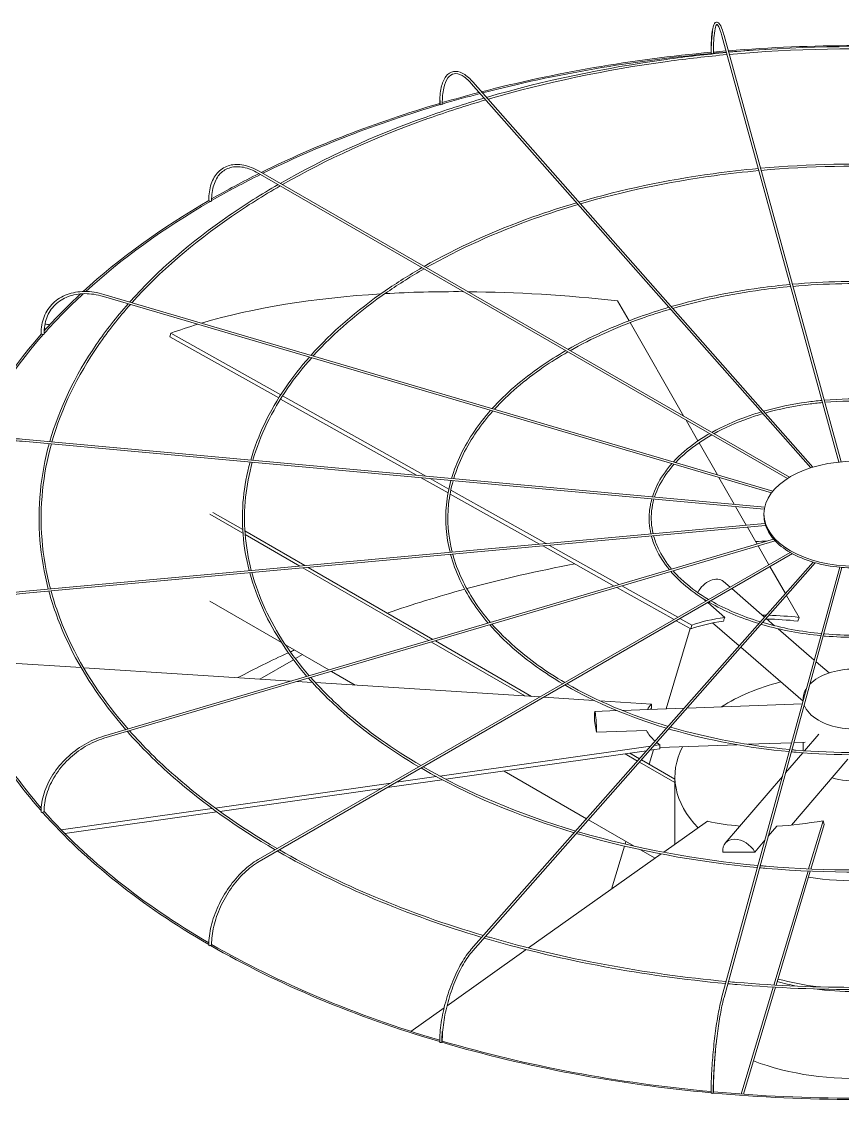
# Model space of a CAD drawing. Header units: millimetres. Extents: x -312439 to 477422, y -331570 to 212570.
# Drawn here: x 451226 to 452169, y 92816 to 94082 of the extents above; entities that cross this region are included whole.
import ezdxf

# ---------------------------------------------------------------- set-up
doc = ezdxf.new("R2010")
doc.units = ezdxf.units.MM

msp = doc.modelspace()

# ---------------------------------------------------------------- linework, layer by layer
at = {"color": 4, "linetype": 'Continuous', "lineweight": 0, "extrusion": (-1.11022e-16, 0.816497, 0.57735)}
msp.add_line((452030.388, 94065.979), (452164.743, 93576.222), dxfattribs=at)
at = {"color": 3, "linetype": 'Continuous', "lineweight": 0, "extrusion": (-1.11022e-16, 0.816497, 0.57735)}
for p, q in [((452164.743, 93576.222), (452030.388, 94065.979)), ((452167.218, 93576.459), (452032.75, 94066.627)), ((452132.342, 93569.561), (451742.392, 94011.418)), ((452134.906, 93570.357), (451744.229, 94013.039)), ((451497.491, 93908.311), (452105.543, 93557.252)), ((451498.716, 93910.432), (452107.907, 93558.715)), ((451320.296, 93768.976), (452088.866, 93542.882)), ((452087.23, 93540.81), (451319.605, 93766.626)), ((451923.689, 93738.631), (451910.478, 93761.691)), ((451986.654, 93628.721), (451924.921, 93736.479)), ((451395.855, 93720.075), (451397.091, 93724.362)), ((451521.088, 93649.884), (451395.855, 93720.075)), ((451397.091, 93724.362), (451523.415, 93653.559)), ((451679.36, 93561.175), (451523.227, 93648.685)), ((451525.556, 93652.359), (451689.976, 93560.204)), ((452002.817, 93600.507), (451989.075, 93624.495)), ((451226.178, 93600.156), (452079.032, 93522.168)), ((451226.401, 93602.595), (452079.489, 93524.586)), ((452025.079, 93561.647), (452004.039, 93598.375)), ((451715.714, 93540.799), (451684.604, 93558.236)), ((451695.22, 93557.265), (451716.607, 93545.278)), ((452044.477, 93527.788), (452026.838, 93558.576)), ((451718.845, 93544.023), (451828.317, 93482.666)), ((451820.679, 93481.968), (451717.973, 93539.533)), ((451441.959, 93516.386), (451480.018, 93494.412)), ((451479.747, 93498.569), (451445.423, 93518.386)), ((452058.279, 93503.695), (452045.964, 93525.192)), ((452078.623, 93514.833), (452078.623, 93516.833)), ((452079.836, 93505.666), (451226.178, 93427.604)), ((451226.401, 93425.165), (452080.559, 93503.272)), ((451551.185, 93457.324), (451482.289, 93497.102)), ((451482.59, 93492.927), (451545.204, 93456.777)), ((452070.664, 93482.076), (452059.618, 93501.357)), ((451319.605, 93261.134), (452089.786, 93487.702)), ((451320.296, 93258.784), (452091.624, 93485.689)), ((451906.597, 93433.812), (451824.452, 93479.853)), ((451832.09, 93480.551), (451912.423, 93435.526)), ((452084.313, 93458.251), (452071.915, 93479.891)), ((452108.829, 93472.405), (451497.491, 93119.449)), ((451498.716, 93117.328), (452111.306, 93471.007)), ((451548.882, 93454.654), (451693.539, 93371.136)), ((451698.129, 93372.486), (451554.863, 93455.201)), ((452135.048, 93461.266), (451742.392, 93016.342)), ((452137.651, 93460.514), (451744.229, 93014.721)), ((452030.388, 92961.781), (452165.785, 93455.339)), ((452032.75, 92961.133), (452168.264, 93455.116)), ((452103.236, 93425.219), (452085.53, 93456.125)), ((451975.294, 93395.309), (451909.584, 93432.138)), ((451915.411, 93433.852), (451979.67, 93397.835)), ((452032.262, 93438.941), (452039.701, 93432.494)), ((452041.66, 93430.797), (452079.341, 93398.143)), ((451524.214, 93368.896), (451441.959, 93416.386)), ((452009.064, 93419.088), (452012.03, 93416.518)), ((452013.989, 93414.821), (452033.718, 93397.724)), ((452118.96, 93397.772), (452104.522, 93422.974)), ((451994.531, 93384.527), (451977.78, 93393.915)), ((451982.156, 93396.442), (451995.766, 93388.814)), ((452019.677, 93391.339), (452050.083, 93364.99)), ((452081.192, 93396.539), (452090.772, 93388.237)), ((452117.725, 93393.484), (452118.96, 93397.772)), ((451966.1, 93292.649), (451993.951, 93384.852)), ((451994.531, 93384.527), (451995.766, 93388.814)), ((452094.794, 93384.751), (452136.505, 93348.606)), ((451578.798, 93337.382), (451528.953, 93366.16)), ((451696.469, 93369.445), (451803.817, 93307.467)), ((451811.605, 93306.97), (451701.059, 93370.795)), ((451548.289, 93354.997), (451540.226, 93350.342)), ((452051.934, 93363.386), (452123.538, 93301.336)), ((451294.124, 93339.977), (451207.963, 93345.473)), ((451535.322, 93324.593), (451297.067, 93339.789)), ((451538.089, 93349.108), (451499.576, 93326.873)), ((452138.557, 93346.827), (452153.493, 93333.884)), ((451609.1, 93319.887), (451581.728, 93335.691)), ((451559.701, 93323.038), (451542.455, 93324.138)), ((451821.225, 93306.357), (451563.22, 93322.813)), ((451883.259, 93302.4), (451825.636, 93306.076)), ((451949.371, 93298.183), (451889.902, 93301.976)), ((452123.653, 93303.972), (452123.653, 93301.755)), ((451884.375, 93289.62), (451909.852, 93290.564)), ((451915.804, 93290.785), (451986.921, 93293.421)), ((451949.466, 93293.516), (451949.371, 93298.183)), ((451990.298, 93293.546), (452122.747, 93298.455)), ((451886.415, 93265.691), (451883.783, 93278.698)), ((451943.644, 93267.812), (451886.415, 93265.691)), ((452125.186, 93244.461), (452141.531, 93263.532)), ((451706.224, 93215.406), (451948.464, 93249.845)), ((451952.2, 93250.376), (451958.855, 93251.322)), ((451958.95, 93246.655), (451958.855, 93251.322)), ((451958.919, 93248.137), (452047.815, 93251.432)), ((452060.073, 93251.886), (452110.485, 93253.755)), ((452113.051, 93253.85), (452125.971, 93254.329)), ((452123.653, 93254.243), (452123.653, 93244.573)), ((451943.741, 93244.493), (451713.211, 93211.719)), ((451918.987, 93240.974), (451933.328, 93232.694)), ((451935.666, 93235.344), (451924.546, 93241.764)), ((451946.842, 93228.892), (451951.905, 93245.653)), ((451958.95, 93246.655), (451947.476, 93245.024)), ((452103.55, 93219.216), (452123.205, 93242.15)), ((451935.492, 93231.444), (451976.374, 93207.841)), ((451976.374, 93211.841), (451937.831, 93234.094)), ((452110.262, 93159.103), (452175.103, 93234.76)), ((451656.299, 93208.308), (451702.135, 93214.825)), ((451874.864, 93166.448), (451780.005, 93221.215)), ((451976.374, 93136.972), (451976.374, 93214.735)), ((452034.172, 93138.266), (452099.814, 93214.858)), ((451448.026, 93178.699), (451649.799, 93207.384)), ((451639.043, 93201.174), (451453.411, 93174.783)), ((451709.058, 93211.128), (451645.543, 93202.098)), ((451271.19, 93153.558), (451444.564, 93178.206)), ((451449.917, 93174.287), (451275.221, 93149.45)), ((451929.638, 93134.824), (451877.028, 93165.198)), ((452013.959, 93163.595), (451963.466, 93127.829)), ((452129.998, 93108.635), (452146.636, 93164.121)), ((452147.967, 93159.929), (452146.636, 93164.121)), ((452083.521, 93146.207), (452093.474, 93157.82)), ((452147.967, 93159.929), (452132.553, 93108.525)), ((451919.153, 93137.225), (451920.093, 93140.335)), ((452068.041, 93128.145), (452079.785, 93141.848)), ((451960.694, 93125.866), (451808.233, 93017.872)), ((451903.48, 93085.339), (451918.443, 93134.876)), ((451953.716, 93120.923), (451936.653, 93130.774)), ((452031.214, 93127.999), (452068.041, 93128.145)), ((452090.013, 92975.289), (452129.273, 93106.215)), ((452131.827, 93106.104), (452092.557, 92975.144)), ((451805.605, 93016.011), (451714.484, 92951.467)), ((452052.433, 92849.967), (452089.289, 92972.877)), ((452091.833, 92972.731), (452054.966, 92849.784)), ((451711.159, 92949.112), (451672.921, 92922.027))]:
    msp.add_line(p, q, dxfattribs=at)
at = {"color": 3, "linetype": 'Continuous', "lineweight": 0}
for centre, major_axis, ratio, start_param, end_param in [((452183.548, 93449.297), (-1048.768, 0), 0.57735027, 4.85438672, 4.86842813), ((452183.548, 93449.297), (-1048.768, 0), 0.57735027, 4.57359934, 4.85199434), ((452183.548, 93449.297), (-1046.319, 0), 0.57735027, 4.79833842, 4.85195343), ((452183.548, 93449.297), (-1048.768, 0), 0.57735027, 4.87097639, 5.13416564), ((452183.548, 93449.297), (-1046.319, 0), 0.57735027, 4.87108521, 5.13404975), ((452019.147, 94046.75), (1.225, 0), 0.57735027, 3.14159265, 3.70729107), ((452019.339, 94046.052), (1.225, 0.004), 0.56474576, 3.29698969, 4.86778602), ((452019.339, 94046.052), (1.225, 0.004), 0.56474576, 4.86778602, 6.28318531), ((452183.548, 93449.297), (-1046.319, 0), 0.57735027, 4.85435141, 4.86879705), ((452183.548, 93449.297), (-1048.768, 0), 0.57735027, 5.13694439, 5.18189128), ((452183.548, 93449.297), (-1046.319, 0), 0.57735027, 5.13683502, 5.18307763), ((452183.548, 93449.297), (-1048.768, 0), 0.57735027, 5.18510484, 5.42093263), ((452183.548, 93449.297), (-1046.319, 0), 0.57735027, 5.18527527, 5.42075236), ((451707.262, 93988.243), (1.225, 0), 0.57735027, 3.14159265, 4.134446), ((451707.818, 93987.613), (1.225, 0.01), 0.56597275, 3.60793822, 5.17873454), ((451707.818, 93987.613), (1.225, 0.01), 0.56597275, 5.17873454, 6.28318531), ((452183.548, 93449.297), (-1046.319, 0), 0.57735027, 5.42407254, 5.49730565), ((452183.548, 93449.297), (-1048.768, 0), 0.57735027, 5.42424502, 5.49496708), ((452183.548, 93449.297), (-1048.768, 0), 0.57735027, 5.49938311, 5.72060344), ((452183.548, 93449.297), (-1046.319, 0), 0.57735027, 5.49937067, 5.71908805), ((451441.957, 93876.955), (1.225, 0), 0.57735027, 3.14159265, 4.45055499), ((451442.823, 93876.455), (1.225, 0.016), 0.56830663, 3.91933875, 5.49013508), ((451442.823, 93876.455), (1.225, 0.016), 0.56830663, 5.49013508, 6.28318531), ((452183.548, 93449.297), (-1046.319, 0), 0.57735027, 5.72402786, 5.81143896), ((452183.548, 93449.297), (-1048.768, 0), 0.57735027, 5.72583618, 5.80677108), ((452184.783, 93282.873), (-971.388, 279.904), 0.41303809, 5.42335715, 5.70815224), ((452184.783, 93282.873), (-971.388, 279.904), 0.41303809, 5.31032739, 5.41762277), ((452184.783, 93282.873), (-971.388, 279.904), 0.41303809, 5.11506512, 5.30461302), ((451299.638, 93840.136), (-188.366, 0), 0.57735027, 1.31793497, 1.34794926), ((452184.783, 93282.873), (-971.388, 279.904), 0.41303809, 5.71506764, 5.76687966), ((452183.548, 93449.297), (-1048.768, 0), 0.57735027, 5.81359811, 6.07011802), ((452183.548, 93449.297), (-1046.319, 0), 0.57735027, 5.81336511, 6.06128621), ((451249.201, 93723.781), (1.225, 0), 0.57735027, 3.14159265, 4.76471425), ((451250.292, 93723.46), (1.225, 0.021), 0.57151893, 4.23145457, 5.8022509), ((451250.292, 93723.46), (1.225, 0.021), 0.57151893, 5.8022509, 6.28318531), ((451299.638, 93836.936), (-192.285, 0), 0.57735027, 1.31899441, 1.32861255), ((452183.115, 93514.833), (-104.492, 0), 0.57735027, 0, 0.1535113), ((452183.115, 93514.833), (-104.492, 0), 0.57735027, 0.16064797, 0.46767057), ((452183.548, 92884.409), (1046.319, 0), 0.57735027, 1.66704137, 1.68043487), ((452183.115, 93514.833), (-104.492, 0), 0.57735027, 0.47480723, 0.78182983), ((452183.115, 93514.833), (-104.492, 0), 0.57735027, 0.7889665, 1.0959891), ((452183.548, 92884.409), (1046.319, 0), 0.57735027, 1.88378363, 2.01152702), ((452183.115, 93514.833), (-104.492, 0), 0.57735027, 1.10312576, 1.41014836), ((452183.115, 93514.833), (-104.492, 0), 0.57735027, 1.41728503, 1.72430763), ((452017.784, 93422.234), (-14.478, -16.707), 0.67950023, 3.14159265, 5.02860292), ((452183.548, 92884.409), (1046.319, 0), 0.57735027, 2.01409491, 2.11046953), ((452183.548, 93278.586), (-233.097, 67.167), 0.41303809, 5.53223376, 5.76687966), ((452184.783, 93282.873), (233.097, -67.167), 0.41303809, 2.38836611, 2.62528701), ((452184.783, 93282.873), (233.097, -67.167), 0.41303809, 2.14647482, 2.1667574), ((452183.548, 93278.586), (-233.097, 67.167), 0.41303809, 5.11506512, 5.27837519), ((452184.783, 93282.873), (233.097, -67.167), 0.41303809, 1.97347247, 2.1313259), ((452183.548, 93449.297), (-1048.768, 0), 0.57735027, 0.1585854, 0.46892864), ((452183.548, 93449.297), (-1046.319, 0), 0.57735027, 0.15790655, 0.46457773), ((452183.548, 92884.409), (1046.319, 0), 0.57735027, 2.24276735, 2.31574628), ((452183.548, 92884.409), (1046.319, 0), 0.57735027, 2.23436866, 2.24000128), ((452183.548, 93303.972), (-59.895, 0), 0.57735027, 3.69756416, 5.76575409), ((452183.548, 93214.735), (-207.174, 0), 0.57735027, 5.13902547, 5.54737639), ((452183.548, 93303.972), (-59.895, 0), 0.57735027, 5.91432374, 6.33788761), ((451885.194, 93267.528), (-0.819, 22.092), 0.05230802, 4.627231, 7.32191967), ((452183.453, 93283.253), (-242.531, -4.942), 0.30331876, 6.01219977, 6.09914028), ((452183.548, 93278.586), (-242.531, -4.942), 0.30331876, 6.01219977, 6.0333648), ((452183.548, 93303.972), (-59.895, 0), 0.57735027, 0.20327195, 0.78539816), ((452183.548, 93303.972), (-59.895, 0), 0.57735027, 0.78539816, 2.89978042), ((452183.453, 93283.253), (-242.531, -4.942), 0.30331876, 0.14390811, 0.31767721), ((452183.453, 93283.253), (-242.531, -4.942), 0.30331876, 0.34103276, 0.38082901), ((452183.548, 93214.735), (-207.174, 0), 0.57735027, 5.99169836, 6.79713651), ((452183.548, 93244.35), (-59.895, 0), 0.57735027, 1.1079301, 2.23846982), ((451249.201, 93174.314), (1.225, 0), 0.57735027, 3.14159265, 5.70719205), ((451250.292, 93174.635), (1.225, 0.021), 0.58304212, 5.17373692, 6.28318531), ((452183.548, 93449.297), (-1046.319, 0), 0.57735027, 0.47175253, 0.78145685), ((452183.548, 93449.297), (-1048.768, 0), 0.57735027, 0.4725868, 0.78374969), ((452182.217, 93282.778), (-231.216, -73.381), 0.44048996, 0.62708313, 0.83556185), ((452182.217, 93282.778), (-231.216, -73.381), 0.44048996, 1.04197677, 1.27889767), ((452050.958, 93123.88), (16.786, -14.386), 0.73180825, 1.0914656, 3.78615427), ((452183.548, 93214.735), (-207.174, 0), 0.57735027, 1.30817895, 1.9425337), ((452183.548, 93449.297), (-1046.319, 0), 0.57735027, 0.78587838, 1.09689941), ((451441.957, 93021.14), (1.225, 0), 0.57735027, 3.14159265, 6.02135132), ((452183.548, 93449.297), (-1048.768, 0), 0.57735027, 0.78656596, 1.09808088), ((451442.823, 93021.64), (1.225, 0.017), 0.58625442, 5.48989346, 6.28318531), ((452183.548, 93090.229), (-212.072, 0), 0.57735027, 1.13383327, 1.25213937), ((452183.548, 93090.229), (-207.174, 0), 0.57735027, 1.12739667, 1.36460952), ((452183.548, 93090.229), (-212.072, 0), 0.57735027, 1.3476903, 1.79509044), ((451707.262, 92909.852), (-1.225, 0), 0.57735027, 0, 3.14159265), ((452183.548, 93449.297), (-1048.768, 0), 0.57735027, 1.10054445, 1.41220862), ((451707.818, 92910.482), (-1.225, -0.011), 0.58858829, 2.66526492, 3.14159265), ((452183.548, 93449.297), (-1046.319, 0), 0.57735027, 1.10010535, 1.41183726), ((452183.548, 92990.229), (-212.072, 0), 0.57735027, 0.98594125, 2.34464399), ((452183.548, 92886.409), (-1048.768, 0), 0.57735027, 0, 3.14159265), ((452019.147, 92851.345), (-1.225, 0), 0.57735027, 0, 3.14159265), ((452183.548, 93449.297), (-1048.768, 0), 0.57735027, 1.41453598, 1.72626058), ((452019.339, 92852.043), (-1.225, -0.004), 0.58981528, 2.98275574, 3.14159265), ((452183.548, 93449.297), (-1046.319, 0), 0.57735027, 1.41438895, 1.72636573)]:
    msp.add_ellipse(centre, major_axis=major_axis, ratio=ratio, start_param=start_param, end_param=end_param, dxfattribs=at)
msp.add_ellipse((452183.115, 93516.833), major_axis=(-104.492, 0), ratio=0.57735027, dxfattribs=at)
for points, knots in [([(452017.922, 94046.75), (452017.922, 94053.564), (452018.129, 94059.63), (452018.94, 94069.703), (452019.537, 94073.7), (452021.144, 94079.387), (452022.047, 94081.448), (452025.187, 94081.909), (452026.18, 94081.319), (452028.385, 94078.977), (452029.615, 94076.359), (452031.533, 94070.834), (452032.142, 94068.843), (452032.75, 94066.627)], [4.71238898, 4.71238898, 4.71238898, 4.71238898, 5.02654825, 5.02654825, 5.34070751, 5.34070751, 5.65486678, 5.65486678, 5.82360284, 5.82360284, 6.1377621, 6.1377621, 6.28318531, 6.28318531, 6.28318531, 6.28318531]), ([(452030.388, 94065.979), (452029.115, 94070.62), (452027.838, 94074.185), (452025.613, 94078.508), (452024.616, 94079.107), (452024.51, 94079.107), (452023.691, 94078.512), (452022.282, 94073.854), (452021.705, 94070.455), (452020.863, 94061.481), (452020.615, 94055.762), (452020.562, 94048.21), (452020.56, 94047.142), (452020.564, 94046.055)], [6.28318531, 6.28318531, 6.28318531, 6.28318531, 6.59845219, 6.59845219, 6.89265788, 6.89265788, 7.20992592, 7.20992592, 7.50402257, 7.50402257, 7.81881569, 7.81881569, 7.86952551, 7.86952551, 7.86952551, 7.86952551]), ([(452019.45, 94071.291), (452019.413, 94071.048), (452019.377, 94070.801), (452018.77, 94066.454), (452018.393, 94061.241), (452018.14, 94052.292), (452018.105, 94049.251), (452018.114, 94046.05)], [1.101311746, 1.101311746, 1.101311746, 1.101311746, 1.120767624, 1.120767624, 1.438035664, 1.438035664, 1.586302602, 1.586302602, 1.586302602, 1.586302602]), ([(452328.126, 94047.109), (452306.88, 94049.031), (452285.521, 94050.53), (452188.82, 94055.374), (452112.755, 94053.861), (452038.104, 94047.109)], [3.771589677, 3.771589677, 3.771589677, 3.771589677, 3.840445898, 3.840445898, 4.082391957, 4.082391957, 4.082391957, 4.082391957]), ([(452327.467, 94044.709), (452306.675, 94046.584), (452285.774, 94048.053), (452189.522, 94052.925), (452113.433, 94051.442), (452038.763, 94044.709)], [3.7720633, 3.7720633, 3.7720633, 3.7720633, 3.839550132, 3.839550132, 4.081918334, 4.081918334, 4.081918334, 4.081918334]), ([(452035.626, 94046.883), (452012.329, 94044.739), (451989.173, 94042.086), (451894.804, 94029.121), (451825.394, 94014.441), (451759.889, 93995.294)], [4.085069591, 4.085069591, 4.085069591, 4.085069591, 4.160608173, 4.160608173, 4.395665913, 4.395665913, 4.395665913, 4.395665913]), ([(452036.285, 94044.484), (452013.253, 94042.37), (451990.359, 94039.76), (451896.373, 94026.917), (451827.077, 94012.318), (451761.68, 93993.265)], [4.084600117, 4.084600117, 4.084600117, 4.084600117, 4.159387709, 4.159387709, 4.39434399, 4.39434399, 4.39434399, 4.39434399]), ([(451706.037, 93988.243), (451706.037, 93995.103), (451706.639, 94001.298), (451709.025, 94011.8), (451710.803, 94016.112), (451715.526, 94022.451), (451718.521, 94024.474), (451725.081, 94025.612), (451728.519, 94024.919), (451735.771, 94021.238), (451739.629, 94018.095), (451743.726, 94013.604), (451743.977, 94013.324), (451744.229, 94013.039)], [4.71238898, 4.71238898, 4.71238898, 4.71238898, 5.02654825, 5.02654825, 5.34070751, 5.34070751, 5.65486678, 5.65486678, 5.94845155, 5.94845155, 6.26261081, 6.26261081, 6.28318531, 6.28318531, 6.28318531, 6.28318531]), ([(451742.392, 94011.418), (451738.736, 94015.561), (451735.105, 94018.623), (451728.373, 94022.311), (451725.31, 94022.936), (451719.945, 94021.996), (451717.557, 94020.42), (451713.449, 94014.827), (451711.783, 94010.808), (451709.575, 94000.796), (451709.015, 93994.834), (451709.04, 93988.008), (451709.041, 93987.816), (451709.043, 93987.623)], [0, 0, 0, 0, 0.31464476, 0.31464476, 0.6289116, 0.6289116, 0.94617964, 0.94617964, 1.26344768, 1.26344768, 1.5772832, 1.5772832, 1.5863402, 1.5863402, 1.5863402, 1.5863402]), ([(451757.294, 93994.532), (451734.478, 93987.811), (451712.137, 93980.549), (451629.747, 93951.136), (451573.431, 93925.493), (451522.853, 93896.496)], [4.398772282, 4.398772282, 4.398772282, 4.398772282, 4.480777933, 4.480777933, 4.708868502, 4.708868502, 4.708868502, 4.708868502]), ([(451759.083, 93992.505), (451736.362, 93985.834), (451714.114, 93978.626), (451631.958, 93949.399), (451575.773, 93923.903), (451525.308, 93895.079)], [4.39745622, 4.39745622, 4.39745622, 4.39745622, 4.479217897, 4.479217897, 4.707006068, 4.707006068, 4.707006068, 4.707006068]), ([(451706.63, 93991.66), (451706.608, 93990.844), (451706.595, 93990.016), (451706.588, 93988.659), (451706.589, 93988.136), (451706.593, 93987.609)], [7.8059806913, 7.8059806913, 7.8059806913, 7.8059806913, 7.8451401512, 7.8451401512, 7.8694167814, 7.8694167814, 7.8694167814, 7.8694167814]), ([(451440.732, 93876.955), (451440.732, 93883.856), (451441.677, 93890.236), (451445.411, 93901.35), (451448.204, 93906.085), (451455.398, 93913.365), (451459.791, 93915.908), (451469.661, 93918.514), (451475.128, 93918.582), (451486.585, 93916.306), (451492.581, 93913.955), (451498.61, 93910.493), (451498.663, 93910.463), (451498.716, 93910.432)], [3.14159265, 3.14159265, 3.14159265, 3.14159265, 3.45575192, 3.45575192, 3.76991118, 3.76991118, 4.08269654, 4.08269654, 4.39544819, 4.39544819, 4.70960746, 4.70960746, 4.71238898, 4.71238898, 4.71238898, 4.71238898]), ([(451497.491, 93908.311), (451491.741, 93911.631), (451486.016, 93913.872), (451475.219, 93916.012), (451470.153, 93915.913), (451461.149, 93913.458), (451457.204, 93911.109), (451450.713, 93904.336), (451448.17, 93899.902), (451444.791, 93889.314), (451443.958, 93883.164), (451444.047, 93876.472)], [1.57079633, 1.57079633, 1.57079633, 1.57079633, 1.88806437, 1.88806437, 2.20533241, 2.20533241, 2.52260045, 2.52260045, 2.83986849, 2.83986849, 3.15713653, 3.15713653, 3.15713653, 3.15713653]), ([(452072.193, 93913.588), (452054.734, 93911.978), (452037.379, 93909.987), (451966.827, 93900.286), (451914.969, 93889.33), (451866.007, 93875.05)], [4.085383912, 4.085383912, 4.085383912, 4.085383912, 4.160809561, 4.160809561, 4.394762921, 4.394762921, 4.394762921, 4.394762921]), ([(452072.851, 93911.188), (452055.657, 93909.609), (452038.566, 93907.66), (451968.396, 93898.081), (451916.652, 93887.206), (451867.799, 93873.02)], [4.084758769, 4.084758769, 4.084758769, 4.084758769, 4.159183124, 4.159183124, 4.392998475, 4.392998475, 4.392998475, 4.392998475]), ([(452291.559, 93913.814), (452275.71, 93915.242), (452259.777, 93916.357), (452187.462, 93919.973), (452130.541, 93918.848), (452074.671, 93913.814)], [3.772165081, 3.772165081, 3.772165081, 3.772165081, 3.840593344, 3.840593344, 4.081816553, 4.081816553, 4.081816553, 4.081816553]), ([(452290.9, 93911.414), (452275.505, 93912.795), (452260.029, 93913.88), (452188.164, 93917.524), (452131.219, 93916.429), (452075.33, 93911.414)], [3.772797592, 3.772797592, 3.772797592, 3.772797592, 3.839399606, 3.839399606, 4.081184042, 4.081184042, 4.081184042, 4.081184042]), ([(451520.4, 93895.085), (451500.865, 93883.802), (451482.194, 93872.02), (451420.109, 93829.187), (451381.632, 93795.742), (451349.961, 93760.249)], [4.712563603, 4.712563603, 4.712563603, 4.712563603, 4.800982872, 4.800982872, 5.022068239, 5.022068239, 5.022068239, 5.022068239]), ([(451522.85, 93893.67), (451503.36, 93882.455), (451484.729, 93870.744), (451422.688, 93828.111), (451384.221, 93794.805), (451352.563, 93759.484)], [4.710711416, 4.710711416, 4.710711416, 4.710711416, 4.799012884, 4.799012884, 5.020261931, 5.020261931, 5.020261931, 5.020261931]), ([(451863.412, 93874.289), (451846.259, 93869.235), (451829.465, 93863.773), (451767.902, 93841.783), (451725.893, 93822.674), (451688.126, 93801.076)], [4.398901247, 4.398901247, 4.398901247, 4.398901247, 4.481035777, 4.481035777, 4.70761983, 4.70761983, 4.70761983, 4.70761983]), ([(451865.201, 93872.262), (451848.144, 93867.257), (451831.442, 93861.85), (451770.114, 93840.046), (451728.236, 93821.083), (451690.583, 93799.658)], [4.397147207, 4.397147207, 4.397147207, 4.397147207, 4.478956818, 4.478956818, 4.705132161, 4.705132161, 4.705132161, 4.705132161]), ([(451685.671, 93799.665), (451670.948, 93791.162), (451656.877, 93782.28), (451610.518, 93750.275), (451581.851, 93725.392), (451558.201, 93698.991)], [4.712541759, 4.712541759, 4.712541759, 4.712541759, 4.801308866, 4.801308866, 5.020482203, 5.020482203, 5.020482203, 5.020482203]), ([(451688.122, 93798.25), (451673.443, 93789.814), (451659.413, 93781.003), (451613.097, 93749.198), (451584.443, 93724.456), (451560.805, 93698.224)], [4.710072273, 4.710072273, 4.710072273, 4.710072273, 4.798683598, 4.798683598, 5.018063384, 5.018063384, 5.018063384, 5.018063384]), ([(452255.004, 93780.563), (452244.548, 93781.498), (452234.037, 93782.229), (452186.1, 93784.618), (452148.319, 93783.881), (452111.226, 93780.563)], [3.773286698, 3.773286698, 3.773286698, 3.773286698, 3.840886477, 3.840886477, 4.080694936, 4.080694936, 4.080694936, 4.080694936]), ([(452254.345, 93778.162), (452244.343, 93779.052), (452234.29, 93779.753), (452186.802, 93782.169), (452148.998, 93781.461), (452111.884, 93778.162)], [3.774238416, 3.774238416, 3.774238416, 3.774238416, 3.839097695, 3.839097695, 4.079743218, 4.079743218, 4.079743218, 4.079743218]), ([(451247.976, 93723.781), (451247.976, 93730.71), (451249.174, 93737.309), (451253.876, 93749.186), (451257.38, 93754.461), (451266.343, 93763.128), (451271.797, 93766.518), (451284.08, 93771.083), (451290.907, 93772.259), (451305.259, 93772.31), (451312.783, 93771.186), (451320.296, 93768.976)], [4.71238898, 4.71238898, 4.71238898, 4.71238898, 5.02654825, 5.02654825, 5.34070751, 5.34070751, 5.65486678, 5.65486678, 5.96902604, 5.96902604, 6.28318531, 6.28318531, 6.28318531, 6.28318531]), ([(451319.605, 93766.626), (451312.342, 93768.763), (451305.093, 93769.83), (451291.356, 93769.738), (451284.871, 93768.579), (451273.303, 93764.179), (451268.221, 93760.94), (451259.924, 93752.708), (451256.707, 93747.714), (451252.447, 93736.422), (451251.405, 93730.125), (451251.517, 93723.481)], [0, 0, 0, 0, 0.31726804, 0.31726804, 0.63453608, 0.63453608, 0.95180412, 0.95180412, 1.26907216, 1.26907216, 1.5863402, 1.5863402, 1.5863402, 1.5863402]), ([(452108.748, 93780.337), (452097.13, 93779.261), (452085.582, 93777.933), (452038.839, 93771.494), (452004.521, 93764.259), (451972.094, 93754.842)], [4.086037534, 4.086037534, 4.086037534, 4.086037534, 4.161210359, 4.161210359, 4.393038284, 4.393038284, 4.393038284, 4.393038284]), ([(452109.406, 93777.938), (452098.054, 93776.893), (452086.768, 93775.607), (452040.408, 93769.289), (452006.205, 93762.135), (451973.886, 93752.811)], [4.08510236, 4.08510236, 4.08510236, 4.08510236, 4.158773218, 4.158773218, 4.390386282, 4.390386282, 4.390386282, 4.390386282]), ([(451348.164, 93758.225), (451334.677, 93742.953), (451322.443, 93727.308), (451286.887, 93675.399), (451268.935, 93637.893), (451258.086, 93599.698)], [5.026267439, 5.026267439, 5.026267439, 5.026267439, 5.121193451, 5.121193451, 5.33524268, 5.33524268, 5.33524268, 5.33524268]), ([(451350.759, 93757.461), (451337.374, 93742.371), (451325.224, 93726.919), (451289.538, 93675.183), (451271.472, 93637.66), (451260.568, 93599.471)], [5.024480731, 5.024480731, 5.024480731, 5.024480731, 5.118801023, 5.118801023, 5.334410373, 5.334410373, 5.334410373, 5.334410373]), ([(451969.497, 93754.082), (451958.02, 93750.697), (451946.783, 93747.039), (451906.042, 93732.47), (451878.326, 93719.887), (451853.361, 93705.678)], [4.399235311, 4.399235311, 4.399235311, 4.399235311, 4.481549286, 4.481549286, 4.705249353, 4.705249353, 4.705249353, 4.705249353]), ([(451971.286, 93752.055), (451959.904, 93748.72), (451948.759, 93745.116), (451908.255, 93730.732), (451880.672, 93718.295), (451855.822, 93704.257)], [4.396606667, 4.396606667, 4.396606667, 4.396606667, 4.478434088, 4.478434088, 4.701505316, 4.701505316, 4.701505316, 4.701505316]), ([(451556.4, 93696.967), (451546.205, 93685.428), (451536.962, 93673.604), (451510.432, 93634.828), (451497.057, 93606.968), (451488.9, 93578.591)], [5.026073872, 5.026073872, 5.026073872, 5.026073872, 5.121589201, 5.121589201, 5.333322518, 5.333322518, 5.333322518, 5.333322518]), ([(451558.997, 93696.203), (451548.903, 93684.846), (451539.743, 93673.215), (451513.085, 93634.613), (451499.596, 93606.736), (451491.383, 93578.364)], [5.023689806, 5.023689806, 5.023689806, 5.023689806, 5.118400985, 5.118400985, 5.332193335, 5.332193335, 5.332193335, 5.332193335]), ([(451850.903, 93704.268), (451841.005, 93698.551), (451831.548, 93692.578), (451800.91, 93671.398), (451782.045, 93655.065), (451766.411, 93637.741)], [4.712617693, 4.712617693, 4.712617693, 4.712617693, 4.801958432, 4.801958432, 5.017472679, 5.017472679, 5.017472679, 5.017472679]), ([(451853.355, 93702.853), (451843.5, 93697.203), (451834.084, 93691.3), (451803.493, 93670.321), (451784.641, 93654.128), (451769.021, 93636.973)], [4.708914423, 4.708914423, 4.708914423, 4.708914423, 4.798024648, 4.798024648, 5.013814843, 5.013814843, 5.013814843, 5.013814843]), ([(452145.302, 93647.087), (452139.527, 93646.545), (452133.786, 93645.879), (452110.852, 93642.703), (452094.073, 93639.188), (452078.182, 93634.632)], [4.08798608, 4.08798608, 4.08798608, 4.08798608, 4.162397179, 4.162397179, 4.387898946, 4.387898946, 4.387898946, 4.387898946]), ([(452145.96, 93644.688), (452140.451, 93644.177), (452134.973, 93643.553), (452112.422, 93640.497), (452095.76, 93637.061), (452079.978, 93632.597)], [4.086130867, 4.086130867, 4.086130867, 4.086130867, 4.157537531, 4.157537531, 4.382563309, 4.382563309, 4.382563309, 4.382563309]), ([(452218.449, 93647.311), (452213.386, 93647.754), (452208.299, 93648.102), (452184.739, 93649.264), (452166.097, 93648.913), (452147.781, 93647.311)], [3.776630452, 3.776630452, 3.776630452, 3.776630452, 3.841752063, 3.841752063, 4.077351182, 4.077351182, 4.077351182, 4.077351182]), ([(452217.79, 93644.91), (452213.181, 93645.308), (452208.551, 93645.626), (452185.441, 93646.814), (452166.776, 93646.493), (452148.44, 93644.91)], [3.778551419, 3.778551419, 3.778551419, 3.778551419, 3.838185012, 3.838185012, 4.075430215, 4.075430215, 4.075430215, 4.075430215]), ([(451764.605, 93635.719), (451757.714, 93627.924), (451751.472, 93619.934), (451733.967, 93594.289), (451725.165, 93576.059), (451719.705, 93557.486)], [5.025838542, 5.025838542, 5.025838542, 5.025838542, 5.122377625, 5.122377625, 5.329668134, 5.329668134, 5.329668134, 5.329668134]), ([(451767.202, 93634.954), (451760.412, 93627.342), (451754.254, 93619.545), (451736.624, 93594.074), (451727.709, 93575.827), (451722.192, 93557.258)], [5.022258505, 5.022258505, 5.022258505, 5.022258505, 5.117600339, 5.117600339, 5.327918781, 5.327918781, 5.327918781, 5.327918781]), ([(452075.583, 93633.875), (452069.781, 93632.16), (452064.101, 93630.306), (452044.182, 93623.158), (452030.759, 93617.099), (452018.601, 93610.276)], [4.400230759, 4.400230759, 4.400230759, 4.400230759, 4.483072665, 4.483072665, 4.698193224, 4.698193224, 4.698193224, 4.698193224]), ([(452077.372, 93631.848), (452071.666, 93630.182), (452066.078, 93628.382), (452046.399, 93621.419), (452033.113, 93615.504), (452021.073, 93608.849)], [4.394987895, 4.394987895, 4.394987895, 4.394987895, 4.476861237, 4.476861237, 4.690631098, 4.690631098, 4.690631098, 4.690631098]), ([(452016.135, 93608.872), (452011.063, 93605.941), (452006.22, 93602.875), (451991.301, 93592.521), (451982.24, 93584.736), (451974.632, 93576.487)], [4.712843699, 4.712843699, 4.712843699, 4.712843699, 4.803888031, 4.803888031, 5.008535494, 5.008535494, 5.008535494, 5.008535494]), ([(452018.588, 93607.455), (452013.559, 93604.592), (452008.757, 93601.598), (451993.892, 93591.444), (451984.849, 93583.798), (451977.259, 93575.714)], [4.705442937, 4.705442937, 4.705442937, 4.705442937, 4.796044704, 4.796044704, 5.001045495, 5.001045495, 5.001045495, 5.001045495]), ([(451146.639, 93543.714), (451146.639, 93550.659), (451147.97, 93557.489), (451153.166, 93570.231), (451157.028, 93576.141), (451166.885, 93586.456), (451172.877, 93590.859), (451186.395, 93597.742), (451193.918, 93600.221), (451209.764, 93603.028), (451218.084, 93603.356), (451226.401, 93602.595)], [4.71238898, 4.71238898, 4.71238898, 4.71238898, 5.02654825, 5.02654825, 5.34070751, 5.34070751, 5.65486678, 5.65486678, 5.96902604, 5.96902604, 6.28318531, 6.28318531, 6.28318531, 6.28318531]), ([(451226.178, 93600.156), (451218.117, 93600.893), (451210.061, 93600.563), (451194.768, 93597.81), (451187.534, 93595.388), (451174.611, 93588.706), (451168.924, 93584.448), (451159.649, 93574.534), (451156.062, 93568.88), (451151.325, 93556.729), (451150.174, 93550.233), (451150.298, 93543.627)], [0, 0, 0, 0, 0.31726804, 0.31726804, 0.63453608, 0.63453608, 0.95180412, 0.95180412, 1.26907216, 1.26907216, 1.5863402, 1.5863402, 1.5863402, 1.5863402]), ([(451257.414, 93597.299), (451252.417, 93579.198), (451249.009, 93560.947), (451243.525, 93505.167), (451246.602, 93467.466), (451256.368, 93430.365)], [5.339721085, 5.339721085, 5.339721085, 5.339721085, 5.441089183, 5.441089183, 5.648615479, 5.648615479, 5.648615479, 5.648615479]), ([(451259.893, 93597.073), (451254.975, 93579.351), (451251.594, 93561.491), (451245.915, 93505.873), (451248.961, 93467.938), (451258.842, 93430.591)], [5.338921526, 5.338921526, 5.338921526, 5.338921526, 5.438899176, 5.438899176, 5.64936187, 5.64936187, 5.64936187, 5.64936187]), ([(451488.223, 93576.193), (451484.428, 93562.488), (451481.847, 93548.667), (451477.776, 93506.991), (451480.015, 93479.012), (451487.159, 93451.469)], [5.339283406, 5.339283406, 5.339283406, 5.339283406, 5.441448905, 5.441448905, 5.646435094, 5.646435094, 5.646435094, 5.646435094]), ([(451490.702, 93575.967), (451486.988, 93562.641), (451484.432, 93549.211), (451480.167, 93507.697), (451482.375, 93479.484), (451489.631, 93451.696)], [5.33821232, 5.33821232, 5.33821232, 5.33821232, 5.438530423, 5.438530423, 5.647409525, 5.647409525, 5.647409525, 5.647409525]), ([(451972.809, 93574.47), (451969.222, 93570.42), (451965.982, 93566.264), (451957.499, 93553.749), (451953.276, 93545.148), (451950.529, 93536.378)], [5.025139852, 5.025139852, 5.025139852, 5.025139852, 5.124718569, 5.124718569, 5.318852702, 5.318852702, 5.318852702, 5.318852702]), ([(451975.41, 93573.705), (451971.924, 93569.837), (451968.766, 93565.874), (451960.166, 93553.536), (451955.833, 93544.917), (451953.026, 93536.15)], [5.01795641, 5.01795641, 5.01795641, 5.01795641, 5.115193837, 5.115193837, 5.315025269, 5.315025269, 5.315025269, 5.315025269]), ([(451719.02, 93555.089), (451716.434, 93545.793), (451714.683, 93536.417), (451712.024, 93508.846), (451713.432, 93490.574), (451717.967, 93472.575)], [5.33857876, 5.33857876, 5.33857876, 5.33857876, 5.442163387, 5.442163387, 5.64226325, 5.64226325, 5.64226325, 5.64226325]), ([(451721.5, 93554.862), (451718.995, 93545.947), (451717.269, 93536.962), (451714.418, 93509.552), (451715.794, 93491.044), (451720.437, 93472.801)], [5.336959594, 5.336959594, 5.336959594, 5.336959594, 5.437790201, 5.437790201, 5.643665153, 5.643665153, 5.643665153, 5.643665153]), ([(451949.817, 93533.984), (451948.44, 93529.1), (451947.519, 93524.169), (451946.27, 93510.703), (451946.854, 93502.136), (451948.8, 93493.683)], [5.336493801, 5.336493801, 5.336493801, 5.336493801, 5.444267704, 5.444267704, 5.629920419, 5.629920419, 5.629920419, 5.629920419]), ([(451952.299, 93533.757), (451951.003, 93529.252), (451950.108, 93524.713), (451948.671, 93511.407), (451949.223, 93502.605), (451951.262, 93493.909)], [5.333180829, 5.333180829, 5.333180829, 5.333180829, 5.43554784, 5.43554784, 5.632366847, 5.632366847, 5.632366847, 5.632366847]), ([(451949.391, 93491.278), (451950.738, 93486.122), (451952.592, 93481.015), (451958.719, 93467.894), (451963.778, 93460.011), (451970.026, 93452.471)], [5.647555853, 5.647555853, 5.647555853, 5.647555853, 5.761093974, 5.761093974, 5.943993783, 5.943993783, 5.943993783, 5.943993783]), ([(451951.865, 93491.504), (451953.137, 93486.732), (451954.858, 93481.996), (451960.851, 93469.041), (451966.07, 93460.959), (451972.588, 93453.225)], [5.650528691, 5.650528691, 5.650528691, 5.650528691, 5.758797505, 5.758797505, 5.950674573, 5.950674573, 5.950674573, 5.950674573]), ([(451718.592, 93470.173), (451721.223, 93460.347), (451724.784, 93450.608), (451737.256, 93423.84), (451748.173, 93407.134), (451761.789, 93391.213)], [5.651173142, 5.651173142, 5.651173142, 5.651173142, 5.760561648, 5.760561648, 5.95641101, 5.95641101, 5.95641101, 5.95641101]), ([(451721.067, 93470.399), (451723.622, 93460.956), (451727.05, 93451.588), (451739.386, 93424.991), (451750.466, 93408.085), (451764.366, 93391.971)], [5.65270674, 5.65270674, 5.65270674, 5.65270674, 5.759411073, 5.759411073, 5.959865306, 5.959865306, 5.959865306, 5.959865306]), ([(451487.794, 93449.068), (451491.707, 93434.572), (451496.976, 93420.203), (451515.792, 93379.789), (451532.575, 93354.26), (451553.573, 93329.962)], [5.652395762, 5.652395762, 5.652395762, 5.652395762, 5.760377777, 5.760377777, 5.960593901, 5.960593901, 5.960593901, 5.960593901]), ([(451490.271, 93449.294), (451494.106, 93435.181), (451499.242, 93421.183), (451517.92, 93380.94), (451534.868, 93355.211), (451556.156, 93330.721)], [5.653428737, 5.653428737, 5.653428737, 5.653428737, 5.759610075, 5.759610075, 5.96292207, 5.96292207, 5.96292207, 5.96292207]), ([(451971.756, 93450.427), (451975.961, 93445.56), (451980.665, 93440.843), (451993.736, 93429.372), (452002.725, 93422.861), (452012.652, 93416.877)], [5.960592691, 5.960592691, 5.960592691, 5.960592691, 6.079635734, 6.079635734, 6.26166654, 6.26166654, 6.26166654, 6.26166654]), ([(451974.342, 93451.188), (451978.304, 93446.682), (451982.71, 93442.302), (451995.601, 93431.004), (452004.837, 93424.364), (452015.079, 93418.279)], [5.967591178, 5.967591178, 5.967591178, 5.967591178, 6.080287214, 6.080287214, 6.268831801, 6.268831801, 6.268831801, 6.268831801]), ([(451146.639, 93354.381), (451146.639, 93361.325), (451147.969, 93368.381), (451153.144, 93382.02), (451156.987, 93388.602), (451166.796, 93400.66), (451172.761, 93406.134), (451186.229, 93415.455), (451193.731, 93419.301), (451209.548, 93424.995), (451217.861, 93426.844), (451226.178, 93427.604)], [4.71238898, 4.71238898, 4.71238898, 4.71238898, 5.02654825, 5.02654825, 5.34070751, 5.34070751, 5.65486678, 5.65486678, 5.96902604, 5.96902604, 6.28318531, 6.28318531, 6.28318531, 6.28318531]), ([(451257.01, 93427.964), (451262.203, 93408.814), (451269.174, 93389.829), (451294.333, 93335.771), (451316.994, 93301.406), (451345.395, 93268.721)], [5.653093793, 5.653093793, 5.653093793, 5.653093793, 5.7602846, 5.7602846, 5.96276906, 5.96276906, 5.96276906, 5.96276906]), ([(451259.487, 93428.191), (451264.602, 93409.423), (451271.44, 93390.808), (451296.461, 93336.923), (451319.288, 93302.359), (451347.981, 93269.481)], [5.653873117, 5.653873117, 5.653873117, 5.653873117, 5.75970856, 5.75970856, 5.964525032, 5.964525032, 5.964525032, 5.964525032]), ([(451226.401, 93425.165), (451218.34, 93424.428), (451210.276, 93422.624), (451194.954, 93417.064), (451187.699, 93413.309), (451174.726, 93404.228), (451169.01, 93398.905), (451159.688, 93387.234), (451156.082, 93380.889), (451151.325, 93367.819), (451150.174, 93361.096), (451150.298, 93354.514)], [0, 0, 0, 0, 0.31726804, 0.31726804, 0.63453608, 0.63453608, 0.95180412, 0.95180412, 1.26907216, 1.26907216, 1.5863402, 1.5863402, 1.5863402, 1.5863402]), ([(451763.548, 93389.177), (451771.681, 93379.864), (451780.738, 93370.826), (451807.266, 93347.553), (451826.296, 93333.921), (451847.4, 93321.47)], [5.964776177, 5.964776177, 5.964776177, 5.964776177, 6.079826485, 6.079826485, 6.272361792, 6.272361792, 6.272361792, 6.272361792]), ([(451766.138, 93389.939), (451774.025, 93380.986), (451782.784, 93372.284), (451809.13, 93349.187), (451828.412, 93335.427), (451849.839, 93322.877)], [5.968309678, 5.968309678, 5.968309678, 5.968309678, 6.080154143, 6.080154143, 6.276006003, 6.276006003, 6.276006003, 6.276006003]), ([(452033.718, 93397.724), (452033.627, 93397.531), (452033.539, 93397.337), (452032.885, 93395.867), (452032.424, 93394.596), (452032.074, 93393.381)], [52.47056241, 52.47056241, 52.47056241, 52.47056241, 52.72742849, 52.72742849, 54.42831534, 54.42831534, 54.42831534, 54.42831534]), ([(452075.327, 93389.894), (452076.023, 93389.687), (452076.72, 93389.483), (452098.442, 93383.199), (452121.037, 93378.947), (452144.215, 93376.71)], [0.310941688, 0.310941688, 0.310941688, 0.310941688, 0.320879059, 0.320879059, 0.619731391, 0.619731391, 0.619731391, 0.619731391]), ([(452077.116, 93391.92), (452077.32, 93391.86), (452077.525, 93391.801), (452098.829, 93385.61), (452121.554, 93381.333), (452144.873, 93379.108)], [0.316175386, 0.316175386, 0.316175386, 0.316175386, 0.319111449, 0.319111449, 0.621557717, 0.621557717, 0.621557717, 0.621557717]), ([(452146.692, 93376.479), (452147.568, 93376.4), (452148.445, 93376.323), (452172.575, 93374.307), (452196.326, 93374.384), (452219.538, 93376.479)], [0.630366287, 0.630366287, 0.630366287, 0.630366287, 0.641648359, 0.641648359, 0.94043004, 0.94043004, 0.94043004, 0.94043004]), ([(452147.35, 93378.879), (452147.82, 93378.837), (452148.289, 93378.796), (452171.967, 93376.771), (452195.694, 93376.813), (452218.88, 93378.879)], [0.632258371, 0.632258371, 0.632258371, 0.632258371, 0.638337859, 0.638337859, 0.938537956, 0.938537956, 0.938537956, 0.938537956]), ([(451555.342, 93327.929), (451567.4, 93314.169), (451580.811, 93300.81), (451620.794, 93265.737), (451649.871, 93244.984), (451682.162, 93226.069)], [5.966185363, 5.966185363, 5.966185363, 5.966185363, 6.079886296, 6.079886296, 6.275955277, 6.275955277, 6.275955277, 6.275955277]), ([(451557.933, 93328.691), (451569.745, 93315.291), (451582.856, 93302.268), (451622.658, 93267.371), (451651.988, 93246.491), (451684.604, 93227.479)], [5.968548703, 5.968548703, 5.968548703, 5.968548703, 6.080105077, 6.080105077, 6.278398486, 6.278398486, 6.278398486, 6.278398486]), ([(451347.169, 93266.689), (451363.144, 93248.496), (451380.896, 93230.828), (451434.332, 93183.957), (451473.471, 93156.076), (451516.967, 93130.693)], [5.966968174, 5.966968174, 5.966968174, 5.966968174, 6.07991547, 6.07991547, 6.277817313, 6.277817313, 6.277817313, 6.277817313]), ([(451349.761, 93267.452), (451365.489, 93249.618), (451382.942, 93232.286), (451436.196, 93185.591), (451475.589, 93157.584), (451519.411, 93132.105)], [5.968743918, 5.968743918, 5.968743918, 5.968743918, 6.080079672, 6.080079672, 6.279655045, 6.279655045, 6.279655045, 6.279655045]), ([(451969.242, 93269.687), (451970.343, 93269.361), (451971.446, 93269.039), (452015.036, 93256.414), (452060.763, 93247.866), (452107.66, 93243.457)], [0.312542317, 0.312542317, 0.312542317, 0.312542317, 0.320442121, 0.320442121, 0.624004657, 0.624004657, 0.624004657, 0.624004657]), ([(451971.03, 93271.713), (451971.64, 93271.534), (451972.251, 93271.356), (452015.422, 93258.825), (452061.279, 93250.252), (452108.318, 93245.856)], [0.315168655, 0.315168655, 0.315168655, 0.315168655, 0.319555491, 0.319555491, 0.624932564, 0.624932564, 0.624932564, 0.624932564]), ([(451247.976, 93174.314), (451247.976, 93181.243), (451249.173, 93188.501), (451253.822, 93202.981), (451257.274, 93210.201), (451266.091, 93223.916), (451271.456, 93230.409), (451283.578, 93242.046), (451290.335, 93247.188), (451304.593, 93255.628), (451312.092, 93258.924), (451319.605, 93261.134)], [4.71238898, 4.71238898, 4.71238898, 4.71238898, 5.02654825, 5.02654825, 5.34070751, 5.34070751, 5.65486678, 5.65486678, 5.96902604, 5.96902604, 6.28318531, 6.28318531, 6.28318531, 6.28318531]), ([(451320.296, 93258.784), (451313.033, 93256.647), (451305.759, 93253.443), (451291.926, 93245.211), (451285.37, 93240.186), (451273.638, 93228.821), (451268.466, 93222.484), (451260.024, 93209.142), (451256.756, 93202.139), (451252.447, 93188.181), (451251.405, 93181.23), (451251.517, 93174.656)], [6.28318531, 6.28318531, 6.28318531, 6.28318531, 6.60045335, 6.60045335, 6.91772139, 6.91772139, 7.23498943, 7.23498943, 7.55225747, 7.55225747, 7.86952551, 7.86952551, 7.86952551, 7.86952551]), ([(452110.137, 93243.228), (452111.912, 93243.067), (452113.689, 93242.912), (452162.03, 93238.849), (452209.61, 93239.006), (452256.093, 93243.228)], [0.629347255, 0.629347255, 0.629347255, 0.629347255, 0.640828535, 0.640828535, 0.941449071, 0.941449071, 0.941449071, 0.941449071]), ([(452110.795, 93245.628), (452112.164, 93245.505), (452113.533, 93245.385), (452161.422, 93241.313), (452208.978, 93241.434), (452255.434, 93245.628)], [0.630291706, 0.630291706, 0.630291706, 0.630291706, 0.639167998, 0.639167998, 0.940504621, 0.940504621, 0.940504621, 0.940504621]), ([(451863.156, 93149.48), (451864.663, 93149.035), (451866.172, 93148.594), (451931.63, 93129.629), (452000.488, 93116.784), (452071.105, 93110.206)], [0.313079474, 0.313079474, 0.313079474, 0.313079474, 0.320295327, 0.320295327, 0.625438072, 0.625438072, 0.625438072, 0.625438072]), ([(451864.945, 93151.507), (451865.96, 93151.208), (451866.977, 93150.912), (451932.016, 93132.04), (452001.005, 93119.17), (452071.763, 93112.605)], [0.314832487, 0.314832487, 0.314832487, 0.314832487, 0.319703609, 0.319703609, 0.626059979, 0.626059979, 0.626059979, 0.626059979]), ([(451440.732, 93021.14), (451440.732, 93028.04), (451441.677, 93035.459), (451445.352, 93050.638), (451448.08, 93058.395), (451455.055, 93073.508), (451459.301, 93080.861), (451468.901, 93094.458), (451474.254, 93100.699), (451485.563, 93111.471), (451491.515, 93115.999), (451497.491, 93119.449)], [0, 0, 0, 0, 0.31415927, 0.31415927, 0.62831853, 0.62831853, 0.9424778, 0.9424778, 1.25663706, 1.25663706, 1.57079633, 1.57079633, 1.57079633, 1.57079633]), ([(451498.716, 93117.328), (451492.966, 93114.008), (451487.195, 93109.613), (451476.209, 93099.105), (451470.997, 93092.995), (451461.667, 93079.678), (451457.55, 93072.473), (451450.828, 93057.696), (451448.224, 93050.128), (451444.789, 93035.398), (451443.958, 93028.24), (451444.047, 93021.656)], [4.71238898, 4.71238898, 4.71238898, 4.71238898, 5.02965702, 5.02965702, 5.34692506, 5.34692506, 5.6641931, 5.6641931, 5.98146114, 5.98146114, 6.29872918, 6.29872918, 6.29872918, 6.29872918]), ([(452074.241, 93112.378), (452076.508, 93112.172), (452078.777, 93111.973), (452150.878, 93105.854), (452222.263, 93106.056), (452291.989, 93112.378)], [0.629634706, 0.629634706, 0.629634706, 0.629634706, 0.639445125, 0.639445125, 0.941161621, 0.941161621, 0.941161621, 0.941161621]), ([(452073.582, 93109.978), (452076.256, 93109.735), (452078.933, 93109.5), (452151.486, 93103.39), (452222.895, 93103.628), (452292.647, 93109.978)], [0.629005431, 0.629005431, 0.629005431, 0.629005431, 0.64055333, 0.64055333, 0.941790896, 0.941790896, 0.941790896, 0.941790896]), ([(451757.103, 93029.309), (451759.004, 93028.749), (451760.909, 93028.192), (451848.227, 93002.889), (451940.222, 92985.747), (452034.563, 92977)], [0.313387228, 0.313387228, 0.313387228, 0.313387228, 0.320221713, 0.320221713, 0.626169744, 0.626169744, 0.626169744, 0.626169744]), ([(451758.892, 93031.336), (451760.302, 93030.922), (451761.714, 93030.51), (451848.613, 93005.3), (451940.739, 92988.133), (452035.221, 92979.399)], [0.314702857, 0.314702857, 0.314702857, 0.314702857, 0.319777688, 0.319777688, 0.626637437, 0.626637437, 0.626637437, 0.626637437]), ([(451706.037, 92909.852), (451706.037, 92916.713), (451706.641, 92924.236), (451708.99, 92939.899), (451710.735, 92948.035), (451715.198, 92964.141), (451717.915, 92972.107), (451724.062, 92987.103), (451727.49, 92994.131), (451734.735, 93006.574), (451738.55, 93011.989), (451742.392, 93016.342)], [4.71238898, 4.71238898, 4.71238898, 4.71238898, 5.02654825, 5.02654825, 5.34070751, 5.34070751, 5.65486678, 5.65486678, 5.96902604, 5.96902604, 6.28318531, 6.28318531, 6.28318531, 6.28318531]), ([(451744.229, 93014.721), (451740.573, 93010.579), (451736.891, 93005.362), (451729.848, 92993.259), (451726.49, 92986.362), (451720.471, 92971.62), (451717.812, 92963.777), (451713.464, 92947.938), (451711.776, 92939.946), (451709.541, 92924.62), (451708.994, 92917.289), (451709.042, 92910.608), (451709.042, 92910.55), (451709.043, 92910.493)], [0, 0, 0, 0, 0.31464476, 0.31464476, 0.63176735, 0.63176735, 0.94903539, 0.94903539, 1.26630343, 1.26630343, 1.58357147, 1.58357147, 1.5863402, 1.5863402, 1.5863402, 1.5863402]), ([(452037.04, 92976.773), (452040.609, 92976.447), (452044.181, 92976.134), (452140.938, 92967.978), (452236.171, 92968.296), (452329.19, 92976.773)], [0.628847379, 0.628847379, 0.628847379, 0.628847379, 0.640415364, 0.640415364, 0.941948948, 0.941948948, 0.941948948, 0.941948948]), ([(452037.699, 92979.172), (452040.86, 92978.885), (452044.025, 92978.607), (452140.33, 92970.442), (452235.539, 92970.724), (452328.531, 92979.172)], [0.62931922, 0.62931922, 0.62931922, 0.62931922, 0.639583767, 0.639583767, 0.941477106, 0.941477106, 0.941477106, 0.941477106]), ([(452017.922, 92851.345), (452017.922, 92858.159), (452018.129, 92865.717), (452018.935, 92881.598), (452019.534, 92889.917), (452021.066, 92906.509), (452021.999, 92914.779), (452024.108, 92930.468), (452025.285, 92937.885), (452027.768, 92951.149), (452029.074, 92956.994), (452030.388, 92961.781)], [4.71238898, 4.71238898, 4.71238898, 4.71238898, 5.02654825, 5.02654825, 5.34070751, 5.34070751, 5.65486678, 5.65486678, 5.96902604, 5.96902604, 6.28318531, 6.28318531, 6.28318531, 6.28318531]), ([(452032.75, 92961.133), (452031.477, 92956.493), (452030.197, 92950.77), (452027.755, 92937.709), (452026.592, 92930.36), (452024.511, 92914.808), (452023.592, 92906.606), (452022.089, 92890.17), (452021.506, 92881.938), (452020.734, 92866.269), (452020.546, 92858.835), (452020.563, 92852.131), (452020.563, 92852.089), (452020.564, 92852.047)], [6.28318531, 6.28318531, 6.28318531, 6.28318531, 6.59845219, 6.59845219, 6.91572023, 6.91572023, 7.23298827, 7.23298827, 7.55025631, 7.55025631, 7.86752435, 7.86752435, 7.86952551, 7.86952551, 7.86952551, 7.86952551]), ([(452020.372, 92851.345), (452020.372, 92858.109), (452020.577, 92865.629), (452021.379, 92881.437), (452021.976, 92889.724), (452023.237, 92903.383), (452023.806, 92908.769), (452024.434, 92914.03)], [4.71238898, 4.71238898, 4.71238898, 4.71238898, 5.026548246, 5.026548246, 5.340707511, 5.340707511, 5.545847126, 5.545847126, 5.545847126, 5.545847126])]:
    msp.add_open_spline(points, degree=3, knots=knots, dxfattribs=at)
for points in [[(452015.066, 93415.443), (452015.447, 93415.22), (452015.828, 93414.999), (452016.211, 93414.777)], [(452016.211, 93414.777), (452032.855, 93405.168), (452051.978, 93397.017), (452072.746, 93390.671)], [(452017.512, 93416.855), (452034.238, 93407.207), (452053.537, 93399.024), (452074.528, 93392.69)], [(451849.832, 93320.045), (451850.214, 93319.823), (451850.596, 93319.602), (451850.979, 93319.381)], [(451850.979, 93319.381), (451884.927, 93299.781), (451924.087, 93283.222), (451966.654, 93270.457)], [(451852.28, 93321.458), (451886.309, 93301.821), (451925.647, 93285.231), (451968.44, 93272.48)], [(451684.6, 93224.648), (451684.982, 93224.427), (451685.364, 93224.205), (451685.747, 93223.984)], [(451687.048, 93226.062), (451738.38, 93196.434), (451797.758, 93171.437), (451862.353, 93152.272)], [(451685.747, 93223.984), (451736.998, 93194.395), (451796.198, 93169.428), (451860.567, 93150.247)], [(451519.407, 93129.274), (451519.777, 93129.06), (451520.146, 93128.847), (451520.516, 93128.633)], [(451520.516, 93128.633), (451589.078, 93089.049), (451668.328, 93055.672), (451754.512, 93030.076)], [(451521.856, 93130.688), (451590.49, 93091.076), (451669.906, 93057.677), (451756.3, 93032.101)], [(451708.487, 92909.852), (451708.487, 92913.613), (451708.671, 92917.589), (451709.038, 92921.718)]]:
    msp.add_open_spline(points, degree=3, dxfattribs=at)

doc.saveas('drawing.dxf')
